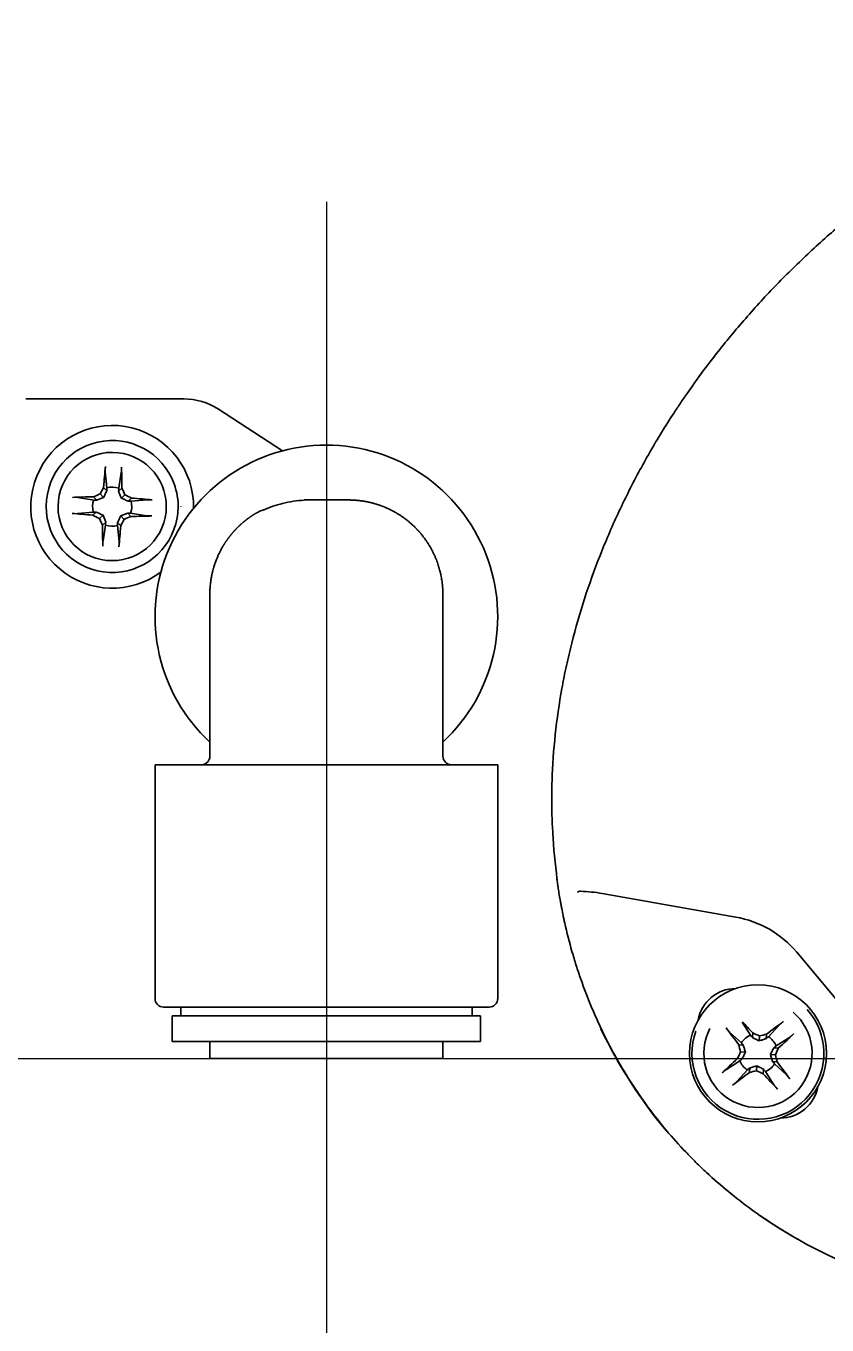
# Model space of a CAD drawing. Header units: inches. Extents: x 90 to 4162, y -443 to 3471.
# Drawn here: x 681.4 to 728.2, y 1269.1 to 1344.9 of the extents above; entities that cross this region are included whole.
import ezdxf

# ---------------------------------------------------------------- set-up
doc = ezdxf.new("R2010")
doc.units = ezdxf.units.IN
doc.layers.add('1', color=7, linetype='Continuous', true_color=0xffffff)
doc.layers.add('ORTHO$15', color=7, linetype='Continuous', true_color=0xffffff)

msp = doc.modelspace()

# ---------------------------------------------------------------- linework, layer by layer
at = {"color": 4}
for p, q in [((698.971, 1334.657), (698.971, 1234.657)), ((648.971, 1284.657), (748.971, 1284.657))]:
    msp.add_line(p, q, dxfattribs=at)
at = {"layer": '1', "color": 7, "linetype": 'Continuous', "lineweight": 35}
for p, q in [((681.44, 1323.158), (690.654, 1323.158)), ((692.668, 1322.562), (696.42, 1320.126)), ((686.156, 1317.97), (686.068, 1318.895)), ((686.135, 1318.208), (686.068, 1318.888)), ((686.856, 1317.947), (687.003, 1318.865)), ((686.895, 1318.208), (687.004, 1318.858)), ((686.154, 1317.795), (685.972, 1317.989)), ((686.847, 1317.773), (687.041, 1317.955)), ((685.393, 1317.254), (684.475, 1317.401)), ((685.567, 1317.245), (685.385, 1317.439)), ((685.97, 1317.403), (685.774, 1317.612)), ((687.006, 1317.37), (687.214, 1317.566)), ((687.397, 1317.186), (687.591, 1317.368)), ((687.572, 1317.183), (688.497, 1317.272)), ((685.37, 1316.554), (684.445, 1316.466)), ((685.545, 1316.552), (685.35, 1316.369)), ((685.936, 1316.367), (685.728, 1316.172)), ((686.972, 1316.334), (687.168, 1316.125)), ((687.375, 1316.493), (687.557, 1316.298)), ((687.549, 1316.484), (688.467, 1316.336)), ((690.471, 1316.881), (690.471, 1316.888)), ((686.095, 1315.965), (685.901, 1315.783)), ((686.086, 1315.79), (685.938, 1314.872)), ((686.786, 1315.768), (686.874, 1314.842)), ((686.788, 1315.942), (686.97, 1315.748)), ((723.727, 1286.019), (723.235, 1286.785)), ((723.191, 1285.569), (722.508, 1286.2)), ((723.837, 1285.883), (723.86, 1286.149)), ((724.224, 1285.689), (724.248, 1285.974)), ((724.638, 1285.813), (724.661, 1286.078)), ((724.77, 1285.928), (725.4, 1286.611)), ((725.22, 1285.392), (726.002, 1285.894)), ((723.306, 1285.438), (723.04, 1285.461)), ((725.084, 1285.282), (725.349, 1285.259)), ((723.1, 1284.526), (722.317, 1284.024)), ((723.235, 1284.636), (722.97, 1284.659)), ((723.43, 1285.023), (723.145, 1285.048)), ((724.89, 1284.895), (725.175, 1284.87)), ((725.014, 1284.48), (725.279, 1284.457)), ((723.55, 1283.99), (722.919, 1283.307)), ((723.681, 1284.105), (723.658, 1283.84)), ((724.096, 1284.229), (724.071, 1283.944)), ((724.483, 1284.035), (724.459, 1283.77)), ((724.592, 1283.899), (725.095, 1283.117)), ((725.129, 1284.349), (725.812, 1283.718))]:
    msp.add_line(p, q, dxfattribs=at)
for centre, radius, start, end in [((686.471, 1316.858), 4.75, 358.99938, 306.76357), ((686.471, 1316.869), 1.145, 70.35873, 105.95651), ((686.471, 1316.869), 1.145, 160.35873, 195.95651), ((686.471, 1316.869), 1.145, 340.35873, 15.95651), ((686.471, 1316.869), 1.145, 250.35873, 285.95651), ((724.16, 1284.959), 3.85, 160.25687, 41.74375), ((724.16, 1284.959), 3.16, 152.48312, 49.5175), ((724.16, 1284.959), 1.145, 112.20111, 147.79889), ((724.16, 1284.959), 1.145, 22.20111, 57.79889), ((724.16, 1284.959), 1.145, 202.20111, 237.79889), ((724.16, 1284.959), 1.145, 292.20111, 327.79889)]:
    msp.add_arc(centre, radius, start, end, dxfattribs=at)
for centre, major_axis, ratio, start_param, end_param in [((690.653, 1319.458), (1.051, 3.548), 0.999834, 5.995286, 6.571085), ((686.471, 1316.876), (-3.85, 0), 0.999848, 3.494969, 9.250956), ((686.471, 1316.876), (-3.16, 0), 0.999875, 0, 6.275129), ((686.175, 1316.883), (0.185, 3.724), 0.072244, 0.900133, 1.272854), ((686.175, 1316.926), (0.19, 3.723), 0.07137, 0.917609, 1.222967), ((686.768, 1316.864), (-0.055, -3.728), 0.072244, 1.868738, 2.24146), ((686.768, 1316.907), (-0.05, -3.728), 0.072489, 1.928249, 2.223962), ((685.925, 1317.145), (1.666, 3.292), 0.094201, 1.359315, 1.476181), ((687.033, 1317.109), (1.451, -3.392), 0.094201, 1.665412, 1.782277), ((686.471, 1316.876), (-3.85, 0), 0.999848, 3.109437, 3.494969), ((686.475, 1317.165), (3.728, -0.055), 0.072244, 1.868738, 2.24146), ((686.23, 1317.431), (3.392, 1.451), 0.094201, 1.665412, 1.782277), ((686.747, 1317.414), (3.292, -1.666), 0.094201, 1.359315, 1.476181), ((686.486, 1317.165), (3.724, -0.185), 0.072244, 0.900133, 1.272854), ((686.456, 1316.572), (-3.724, 0.185), 0.072244, 0.900133, 1.272854), ((686.195, 1316.323), (-3.292, 1.666), 0.094201, 1.359315, 1.476181), ((686.711, 1316.306), (-3.392, -1.451), 0.094201, 1.665412, 1.782277), ((686.467, 1316.572), (-3.728, 0.055), 0.072244, 1.868738, 2.24146), ((686.471, 1316.876), (-3.85, 0), 0.999848, 2.967771, 3.109437), ((685.909, 1316.628), (-1.451, 3.392), 0.094201, 1.665412, 1.782277), ((686.174, 1316.873), (0.055, 3.728), 0.072244, 1.868738, 2.24146), ((686.767, 1316.854), (-0.185, -3.724), 0.072244, 0.900133, 1.272854), ((687.017, 1316.592), (-1.666, -3.292), 0.094201, 1.359315, 1.476181), ((724.384, 1285.154), (2.446, -2.814), 0.072244, 1.868738, 2.127366), ((723.973, 1285.19), (2.897, 2.346), 0.072244, 0.900133, 1.272854), ((723.929, 1284.772), (-2.346, 2.897), 0.072244, 0.900133, 1.272854), ((724.418, 1285.513), (3.344, -1.559), 0.094201, 1.665412, 1.782277), ((724.001, 1285.55), (3.563, 0.955), 0.094201, 1.359315, 1.476181), ((724.354, 1284.735), (-2.814, -2.446), 0.072244, 1.868738, 2.24146), ((723.569, 1284.801), (-0.955, 3.563), 0.094201, 1.359315, 1.476181), ((724.714, 1284.701), (-1.559, -3.344), 0.094201, 1.665412, 1.782277), ((723.965, 1285.183), (2.814, 2.446), 0.072244, 1.868738, 2.24146), ((723.605, 1285.218), (1.559, 3.344), 0.094201, 1.665412, 1.782277), ((724.75, 1285.117), (0.955, -3.563), 0.094201, 1.359315, 1.476181), ((724.39, 1285.146), (2.346, -2.897), 0.072244, 0.900133, 1.272854), ((724.346, 1284.728), (-2.897, -2.346), 0.072244, 0.900133, 1.272854), ((724.318, 1284.368), (-3.563, -0.955), 0.094201, 1.359315, 1.476181), ((723.901, 1284.405), (-3.344, 1.559), 0.094201, 1.665412, 1.782277), ((723.936, 1284.764), (-2.446, 2.814), 0.072244, 1.868738, 2.24146)]:
    msp.add_ellipse(centre, major_axis=major_axis, ratio=ratio, start_param=start_param, end_param=end_param, dxfattribs=at)
for points, knots in [([(686.068, 1318.895), (686.067, 1318.902), (686.067, 1318.91), (686.066, 1318.925), (686.066, 1318.93), (686.066, 1318.941), (686.066, 1318.953), (686.066, 1318.966), (686.066, 1318.979), (686.066, 1318.986), (686.066, 1319.007), (686.067, 1319.021), (686.067, 1319.043), (686.068, 1319.051), (686.068, 1319.066), (686.069, 1319.081), (686.07, 1319.097), (686.071, 1319.112), (686.071, 1319.119), (686.073, 1319.141), (686.074, 1319.156), (686.076, 1319.183), (686.077, 1319.196), (686.079, 1319.208)], [0, 0, 0, 0, 0.125, 0.125, 0.1875, 0.1875, 0.25, 0.3125, 0.3125, 0.375, 0.375, 0.5, 0.5, 0.5625, 0.5625, 0.625, 0.6875, 0.6875, 0.75, 0.75, 0.875, 0.875, 1, 1, 1, 1]), ([(686.068, 1318.888), (686.068, 1318.895), (686.067, 1318.903), (686.067, 1318.917), (686.066, 1318.922), (686.066, 1318.933), (686.066, 1318.945), (686.066, 1318.957), (686.066, 1318.97), (686.066, 1318.977), (686.067, 1318.998), (686.067, 1319.012), (686.068, 1319.035), (686.068, 1319.042), (686.069, 1319.057), (686.069, 1319.073), (686.07, 1319.088), (686.071, 1319.103), (686.072, 1319.11), (686.073, 1319.133), (686.074, 1319.147), (686.077, 1319.175), (686.078, 1319.188), (686.079, 1319.2)], [0, 0, 0, 0, 0.125, 0.125, 0.1875, 0.1875, 0.25, 0.3125, 0.3125, 0.375, 0.375, 0.5, 0.5, 0.5625, 0.5625, 0.625, 0.6875, 0.6875, 0.75, 0.75, 0.875, 0.875, 1, 1, 1, 1]), ([(687.013, 1319.178), (687.013, 1319.166), (687.014, 1319.153), (687.014, 1319.126), (687.014, 1319.111), (687.014, 1319.082), (687.014, 1319.066), (687.014, 1319.043), (687.014, 1319.036), (687.013, 1319.021), (687.013, 1319.006), (687.013, 1318.991), (687.012, 1318.976), (687.012, 1318.969), (687.011, 1318.948), (687.01, 1318.935), (687.009, 1318.917), (687.008, 1318.911), (687.007, 1318.9), (687.006, 1318.89), (687.005, 1318.88), (687.004, 1318.872), (687.004, 1318.868), (687.003, 1318.865)], [0, 0, 0, 0, 0.125, 0.125, 0.25, 0.25, 0.375, 0.375, 0.4375, 0.4375, 0.5, 0.5625, 0.5625, 0.625, 0.625, 0.75, 0.75, 0.8125, 0.8125, 0.875, 0.9375, 0.9375, 1, 1, 1, 1]), ([(687.013, 1319.17), (687.013, 1319.158), (687.014, 1319.145), (687.014, 1319.117), (687.015, 1319.102), (687.015, 1319.073), (687.015, 1319.058), (687.014, 1319.035), (687.014, 1319.027), (687.014, 1319.012), (687.013, 1318.997), (687.013, 1318.982), (687.012, 1318.968), (687.012, 1318.96), (687.011, 1318.94), (687.01, 1318.927), (687.009, 1318.909), (687.009, 1318.903), (687.008, 1318.892), (687.007, 1318.882), (687.006, 1318.873), (687.005, 1318.865), (687.004, 1318.861), (687.004, 1318.858)], [0, 0, 0, 0, 0.125, 0.125, 0.25, 0.25, 0.375, 0.375, 0.4375, 0.4375, 0.5, 0.5625, 0.5625, 0.625, 0.625, 0.75, 0.75, 0.8125, 0.8125, 0.875, 0.9375, 0.9375, 1, 1, 1, 1]), ([(686.154, 1317.795), (686.124, 1317.731), (686.094, 1317.666), (686.033, 1317.536), (686.002, 1317.47), (685.97, 1317.403)], [0, 0, 0, 0, 0.5, 0.5, 1, 1, 1, 1]), ([(687.006, 1317.37), (686.978, 1317.439), (686.951, 1317.507), (686.898, 1317.641), (686.872, 1317.707), (686.847, 1317.773)], [0, 0, 0, 0, 0.5, 0.5, 1, 1, 1, 1]), ([(685.97, 1317.403), (685.901, 1317.375), (685.833, 1317.348), (685.699, 1317.296), (685.633, 1317.27), (685.567, 1317.245)], [0, 0, 0, 0, 0.5, 0.5, 1, 1, 1, 1]), ([(687.397, 1317.186), (687.333, 1317.215), (687.269, 1317.245), (687.138, 1317.306), (687.073, 1317.338), (687.006, 1317.37)], [0, 0, 0, 0, 0.5, 0.5, 1, 1, 1, 1]), ([(688.497, 1317.272), (688.504, 1317.272), (688.512, 1317.273), (688.527, 1317.273), (688.532, 1317.274), (688.543, 1317.274), (688.555, 1317.274), (688.568, 1317.274), (688.581, 1317.274), (688.588, 1317.274), (688.609, 1317.273), (688.623, 1317.273), (688.646, 1317.272), (688.653, 1317.272), (688.668, 1317.271), (688.684, 1317.27), (688.699, 1317.27), (688.714, 1317.269), (688.721, 1317.268), (688.744, 1317.267), (688.758, 1317.266), (688.785, 1317.263), (688.798, 1317.262), (688.81, 1317.261)], [0, 0, 0, 0, 0.125, 0.125, 0.1875, 0.1875, 0.25, 0.3125, 0.3125, 0.375, 0.375, 0.5, 0.5, 0.5625, 0.5625, 0.625, 0.6875, 0.6875, 0.75, 0.75, 0.875, 0.875, 1, 1, 1, 1]), ([(685.545, 1316.552), (685.609, 1316.522), (685.673, 1316.492), (685.803, 1316.431), (685.869, 1316.4), (685.936, 1316.367)], [0, 0, 0, 0, 0.5, 0.5, 1, 1, 1, 1]), ([(685.936, 1316.367), (685.964, 1316.298), (685.991, 1316.231), (686.044, 1316.097), (686.07, 1316.031), (686.095, 1315.965)], [0, 0, 0, 0, 0.5, 0.5, 1, 1, 1, 1]), ([(686.788, 1315.942), (686.817, 1316.006), (686.847, 1316.071), (686.909, 1316.201), (686.94, 1316.267), (686.972, 1316.334)], [0, 0, 0, 0, 0.5, 0.5, 1, 1, 1, 1]), ([(686.972, 1316.334), (687.041, 1316.362), (687.109, 1316.389), (687.243, 1316.442), (687.309, 1316.467), (687.375, 1316.493)], [0, 0, 0, 0, 0.5, 0.5, 1, 1, 1, 1]), ([(688.78, 1316.327), (688.768, 1316.326), (688.755, 1316.326), (688.728, 1316.325), (688.713, 1316.325), (688.684, 1316.325), (688.669, 1316.325), (688.646, 1316.326), (688.638, 1316.326), (688.623, 1316.326), (688.608, 1316.326), (688.593, 1316.327), (688.579, 1316.327), (688.571, 1316.328), (688.55, 1316.329), (688.537, 1316.33), (688.519, 1316.331), (688.513, 1316.331), (688.502, 1316.332), (688.492, 1316.333), (688.483, 1316.334), (688.474, 1316.335), (688.471, 1316.336), (688.467, 1316.336)], [0, 0, 0, 0, 0.125, 0.125, 0.25, 0.25, 0.375, 0.375, 0.4375, 0.4375, 0.5, 0.5625, 0.5625, 0.625, 0.625, 0.75, 0.75, 0.8125, 0.8125, 0.875, 0.9375, 0.9375, 1, 1, 1, 1]), ([(685.929, 1314.559), (685.929, 1314.571), (685.928, 1314.584), (685.928, 1314.612), (685.928, 1314.626), (685.927, 1314.656), (685.928, 1314.671), (685.928, 1314.694), (685.928, 1314.702), (685.928, 1314.717), (685.929, 1314.732), (685.929, 1314.746), (685.93, 1314.761), (685.93, 1314.768), (685.931, 1314.789), (685.932, 1314.802), (685.933, 1314.82), (685.933, 1314.826), (685.934, 1314.837), (685.935, 1314.848), (685.936, 1314.857), (685.937, 1314.865), (685.938, 1314.869), (685.938, 1314.872)], [0, 0, 0, 0, 0.125, 0.125, 0.25, 0.25, 0.375, 0.375, 0.4375, 0.4375, 0.5, 0.5625, 0.5625, 0.625, 0.625, 0.75, 0.75, 0.8125, 0.8125, 0.875, 0.9375, 0.9375, 1, 1, 1, 1]), ([(686.874, 1314.842), (686.875, 1314.835), (686.875, 1314.827), (686.876, 1314.812), (686.876, 1314.807), (686.876, 1314.796), (686.876, 1314.784), (686.876, 1314.772), (686.876, 1314.759), (686.876, 1314.752), (686.876, 1314.731), (686.875, 1314.716), (686.874, 1314.694), (686.874, 1314.686), (686.873, 1314.671), (686.873, 1314.656), (686.872, 1314.641), (686.871, 1314.626), (686.87, 1314.618), (686.869, 1314.596), (686.868, 1314.582), (686.866, 1314.554), (686.864, 1314.541), (686.863, 1314.529)], [0, 0, 0, 0, 0.125, 0.125, 0.1875, 0.1875, 0.25, 0.3125, 0.3125, 0.375, 0.375, 0.5, 0.5, 0.5625, 0.5625, 0.625, 0.6875, 0.6875, 0.75, 0.75, 0.875, 0.875, 1, 1, 1, 1]), ([(725.4, 1286.611), (725.405, 1286.616), (725.411, 1286.622), (725.422, 1286.632), (725.425, 1286.636), (725.434, 1286.643), (725.442, 1286.651), (725.452, 1286.66), (725.461, 1286.668), (725.467, 1286.673), (725.482, 1286.687), (725.493, 1286.696), (725.511, 1286.71), (725.517, 1286.715), (725.528, 1286.725), (725.54, 1286.734), (725.552, 1286.744), (725.564, 1286.753), (725.57, 1286.758), (725.587, 1286.772), (725.599, 1286.78), (725.621, 1286.797), (725.631, 1286.805), (725.641, 1286.812)], [0, 0, 0, 0, 0.125, 0.125, 0.1875, 0.1875, 0.25, 0.3125, 0.3125, 0.375, 0.375, 0.5, 0.5, 0.5625, 0.5625, 0.625, 0.6875, 0.6875, 0.75, 0.75, 0.875, 0.875, 1, 1, 1, 1]), ([(722.508, 1286.2), (722.503, 1286.204), (722.497, 1286.21), (722.487, 1286.221), (722.483, 1286.225), (722.475, 1286.233), (722.467, 1286.241), (722.459, 1286.251), (722.45, 1286.261), (722.446, 1286.266), (722.432, 1286.282), (722.423, 1286.293), (722.408, 1286.31), (722.404, 1286.316), (722.394, 1286.328), (722.384, 1286.34), (722.375, 1286.351), (722.365, 1286.363), (722.361, 1286.369), (722.347, 1286.387), (722.338, 1286.398), (722.322, 1286.42), (722.314, 1286.43), (722.307, 1286.44)], [0, 0, 0, 0, 0.125, 0.125, 0.1875, 0.1875, 0.25, 0.3125, 0.3125, 0.375, 0.375, 0.5, 0.5, 0.5625, 0.5625, 0.625, 0.6875, 0.6875, 0.75, 0.75, 0.875, 0.875, 1, 1, 1, 1]), ([(724.224, 1285.689), (724.157, 1285.722), (724.091, 1285.754), (723.963, 1285.819), (723.899, 1285.851), (723.837, 1285.883)], [0, 0, 0, 0, 0.5, 0.5, 1, 1, 1, 1]), ([(726.241, 1286.096), (726.233, 1286.088), (726.223, 1286.079), (726.204, 1286.06), (726.193, 1286.05), (726.171, 1286.03), (726.159, 1286.02), (726.142, 1286.005), (726.136, 1286), (726.125, 1285.99), (726.113, 1285.981), (726.102, 1285.971), (726.091, 1285.962), (726.085, 1285.957), (726.069, 1285.944), (726.059, 1285.936), (726.044, 1285.925), (726.04, 1285.921), (726.031, 1285.914), (726.022, 1285.908), (726.015, 1285.903), (726.008, 1285.898), (726.005, 1285.896), (726.002, 1285.894)], [0, 0, 0, 0, 0.125, 0.125, 0.25, 0.25, 0.375, 0.375, 0.4375, 0.4375, 0.5, 0.5625, 0.5625, 0.625, 0.625, 0.75, 0.75, 0.8125, 0.8125, 0.875, 0.9375, 0.9375, 1, 1, 1, 1]), ([(723.306, 1285.438), (723.326, 1285.37), (723.347, 1285.302), (723.388, 1285.164), (723.409, 1285.094), (723.43, 1285.023)], [0, 0, 0, 0, 0.5, 0.5, 1, 1, 1, 1]), ([(724.638, 1285.813), (724.571, 1285.792), (724.503, 1285.772), (724.365, 1285.73), (724.295, 1285.71), (724.224, 1285.689)], [0, 0, 0, 0, 0.5, 0.5, 1, 1, 1, 1]), ([(724.89, 1284.895), (724.922, 1284.962), (724.955, 1285.027), (725.02, 1285.156), (725.052, 1285.219), (725.084, 1285.282)], [0, 0, 0, 0, 0.5, 0.5, 1, 1, 1, 1]), ([(723.43, 1285.023), (723.397, 1284.956), (723.364, 1284.891), (723.3, 1284.762), (723.268, 1284.699), (723.235, 1284.636)], [0, 0, 0, 0, 0.5, 0.5, 1, 1, 1, 1]), ([(725.014, 1284.48), (724.993, 1284.548), (724.972, 1284.616), (724.931, 1284.754), (724.91, 1284.824), (724.89, 1284.895)], [0, 0, 0, 0, 0.5, 0.5, 1, 1, 1, 1]), ([(722.078, 1283.822), (722.087, 1283.831), (722.096, 1283.839), (722.116, 1283.858), (722.127, 1283.868), (722.149, 1283.888), (722.16, 1283.898), (722.177, 1283.913), (722.183, 1283.918), (722.195, 1283.928), (722.206, 1283.937), (722.217, 1283.947), (722.229, 1283.956), (722.234, 1283.961), (722.25, 1283.974), (722.261, 1283.982), (722.275, 1283.993), (722.28, 1283.997), (722.289, 1284.004), (722.297, 1284.01), (722.304, 1284.015), (722.311, 1284.02), (722.314, 1284.022), (722.317, 1284.024)], [0, 0, 0, 0, 0.125, 0.125, 0.25, 0.25, 0.375, 0.375, 0.4375, 0.4375, 0.5, 0.5625, 0.5625, 0.625, 0.625, 0.75, 0.75, 0.8125, 0.8125, 0.875, 0.9375, 0.9375, 1, 1, 1, 1]), ([(723.681, 1284.105), (723.749, 1284.126), (723.817, 1284.146), (723.954, 1284.188), (724.024, 1284.208), (724.096, 1284.229)], [0, 0, 0, 0, 0.5, 0.5, 1, 1, 1, 1]), ([(724.096, 1284.229), (724.163, 1284.196), (724.228, 1284.164), (724.357, 1284.099), (724.42, 1284.067), (724.483, 1284.035)], [0, 0, 0, 0, 0.5, 0.5, 1, 1, 1, 1]), ([(725.812, 1283.718), (725.817, 1283.714), (725.823, 1283.708), (725.833, 1283.697), (725.836, 1283.693), (725.844, 1283.685), (725.852, 1283.677), (725.86, 1283.667), (725.869, 1283.657), (725.874, 1283.652), (725.887, 1283.636), (725.897, 1283.625), (725.911, 1283.608), (725.916, 1283.602), (725.926, 1283.59), (725.935, 1283.579), (725.945, 1283.567), (725.954, 1283.555), (725.959, 1283.549), (725.972, 1283.531), (725.981, 1283.52), (725.998, 1283.498), (726.005, 1283.488), (726.012, 1283.478)], [0, 0, 0, 0, 0.125, 0.125, 0.1875, 0.1875, 0.25, 0.3125, 0.3125, 0.375, 0.375, 0.5, 0.5, 0.5625, 0.5625, 0.625, 0.6875, 0.6875, 0.75, 0.75, 0.875, 0.875, 1, 1, 1, 1]), ([(722.919, 1283.307), (722.914, 1283.302), (722.908, 1283.296), (722.898, 1283.286), (722.894, 1283.282), (722.886, 1283.275), (722.877, 1283.267), (722.868, 1283.258), (722.858, 1283.25), (722.853, 1283.245), (722.837, 1283.231), (722.826, 1283.222), (722.809, 1283.208), (722.803, 1283.203), (722.791, 1283.193), (722.779, 1283.184), (722.767, 1283.174), (722.756, 1283.165), (722.75, 1283.16), (722.732, 1283.146), (722.721, 1283.138), (722.699, 1283.121), (722.688, 1283.113), (722.678, 1283.106)], [0, 0, 0, 0, 0.125, 0.125, 0.1875, 0.1875, 0.25, 0.3125, 0.3125, 0.375, 0.375, 0.5, 0.5, 0.5625, 0.5625, 0.625, 0.6875, 0.6875, 0.75, 0.75, 0.875, 0.875, 1, 1, 1, 1]), ([(725.297, 1282.877), (725.288, 1282.886), (725.279, 1282.895), (725.261, 1282.915), (725.251, 1282.926), (725.231, 1282.948), (725.221, 1282.959), (725.206, 1282.977), (725.201, 1282.982), (725.191, 1282.994), (725.181, 1283.005), (725.172, 1283.017), (725.163, 1283.028), (725.158, 1283.033), (725.145, 1283.05), (725.137, 1283.06), (725.125, 1283.074), (725.122, 1283.079), (725.115, 1283.088), (725.109, 1283.096), (725.104, 1283.104), (725.099, 1283.111), (725.097, 1283.114), (725.095, 1283.117)], [0, 0, 0, 0, 0.125, 0.125, 0.25, 0.25, 0.375, 0.375, 0.4375, 0.4375, 0.5, 0.5625, 0.5625, 0.625, 0.625, 0.75, 0.75, 0.8125, 0.8125, 0.875, 0.9375, 0.9375, 1, 1, 1, 1])]:
    msp.add_open_spline(points, degree=3, knots=knots, dxfattribs=at)
for points in [[(686.156, 1317.97), (686.155, 1317.911), (686.155, 1317.853), (686.154, 1317.795)], [(686.847, 1317.773), (686.85, 1317.831), (686.853, 1317.889), (686.856, 1317.947)], [(685.567, 1317.245), (685.509, 1317.248), (685.451, 1317.251), (685.393, 1317.254)], [(687.572, 1317.183), (687.514, 1317.184), (687.455, 1317.185), (687.397, 1317.186)], [(685.37, 1316.554), (685.428, 1316.553), (685.486, 1316.552), (685.545, 1316.552)], [(687.375, 1316.493), (687.433, 1316.49), (687.491, 1316.487), (687.549, 1316.484)], [(686.095, 1315.965), (686.092, 1315.906), (686.089, 1315.848), (686.086, 1315.79)], [(686.786, 1315.768), (686.786, 1315.826), (686.787, 1315.884), (686.788, 1315.942)], [(723.837, 1285.883), (723.8, 1285.929), (723.764, 1285.974), (723.727, 1286.019)], [(724.77, 1285.928), (724.726, 1285.89), (724.682, 1285.851), (724.638, 1285.813)], [(723.191, 1285.569), (723.229, 1285.525), (723.267, 1285.482), (723.306, 1285.438)], [(725.084, 1285.282), (725.129, 1285.319), (725.175, 1285.355), (725.22, 1285.392)], [(723.235, 1284.636), (723.19, 1284.599), (723.145, 1284.563), (723.1, 1284.526)], [(725.129, 1284.349), (725.09, 1284.393), (725.052, 1284.437), (725.014, 1284.48)], [(723.55, 1283.99), (723.593, 1284.028), (723.637, 1284.067), (723.681, 1284.105)], [(724.483, 1284.035), (724.519, 1283.989), (724.556, 1283.944), (724.592, 1283.899)]]:
    msp.add_open_spline(points, degree=3, dxfattribs=at)
at = {"layer": 'ORTHO$15', "color": 7, "linetype": 'Continuous', "lineweight": 35, "extrusion": (0, 1, 0)}
for p, q in [((697.671, 1317.257), (700.271, 1317.257)), ((692.171, 1302.307), (692.171, 1311.757)), ((705.771, 1311.757), (705.771, 1302.307)), ((708.971, 1301.807), (688.971, 1301.807)), ((688.971, 1301.807), (688.971, 1288.157)), ((708.971, 1288.157), (708.971, 1301.807)), ((715.061, 1294.29), (722.866, 1292.914)), ((726.42, 1290.862), (729.888, 1286.729)), ((708.471, 1287.657), (689.471, 1287.657)), ((690.471, 1287.657), (690.471, 1287.157)), ((707.471, 1287.157), (707.471, 1287.657)), ((689.971, 1287.157), (707.971, 1287.157)), ((689.971, 1287.157), (689.971, 1285.657)), ((707.971, 1285.657), (707.971, 1287.157)), ((707.971, 1285.657), (689.971, 1285.657)), ((692.171, 1285.657), (692.171, 1284.657)), ((705.771, 1284.657), (705.771, 1285.657)), ((705.771, 1284.657), (692.171, 1284.657)), ((718.797, 1280.46), (718.811, 1280.471))]:
    msp.add_line(p, q, dxfattribs=at)
at = {"layer": 'ORTHO$15', "color": 7, "linetype": 'Continuous', "lineweight": 35}
msp.add_circle((724.16, 1284.959), 4, dxfattribs=at)
for centre, radius, start, end in [((698.971, 1310.457), 10, 312.84794, 227.15202), ((691.671, 1302.307), 0.5, 270, 0), ((706.271, 1302.307), 0.5, 180, 270), ((689.471, 1288.157), 0.5, 179.99998, 269.99998), ((708.471, 1288.157), 0.5, 269.99998, 359.99998), ((722.874, 1286.491), 2.25, 90.43094, 169.56906), ((725.445, 1283.427), 2.25, 270.43094, 349.56906)]:
    msp.add_arc(centre, radius, start, end, dxfattribs=at)
at = {"layer": 'ORTHO$15', "color": 7, "linetype": 'Continuous', "lineweight": 35, "extrusion": (0, 0, -1)}
msp.add_ellipse((721.824, 1287.005), major_axis=(3, 5.197), ratio=0.999914, start_param=5.934175, end_param=6.632196, dxfattribs=at)
at = {"layer": 'ORTHO$15', "color": 7, "linetype": 'Continuous', "lineweight": 35}
for points, knots in [([(769.477, 1343.363), (768.608, 1343.634), (767.734, 1343.867), (766.414, 1344.163), (765.972, 1344.253), (765.086, 1344.415), (764.642, 1344.487), (763.304, 1344.679), (762.408, 1344.774), (761.054, 1344.866), (760.602, 1344.888), (760.035, 1344.906), (759.921, 1344.909), (759.694, 1344.914), (759.354, 1344.92), (759.014, 1344.922), (757.882, 1344.917), (756.981, 1344.88), (755.185, 1344.748), (754.29, 1344.652), (752.508, 1344.403), (751.62, 1344.25), (750.294, 1343.979), (749.852, 1343.882), (749.192, 1343.726), (748.971, 1343.672), (748.642, 1343.589), (748.532, 1343.561), (748.312, 1343.504), (747.326, 1343.243), (746.353, 1342.951), (744.643, 1342.383), (743.799, 1342.075), (742.129, 1341.411), (741.304, 1341.056), (739.673, 1340.3), (738.867, 1339.899), (737.672, 1339.264), (737.276, 1339.047), (736.685, 1338.713), (736.489, 1338.6), (736.098, 1338.372), (735.903, 1338.256), (734.932, 1337.672), (734.169, 1337.185), (732.67, 1336.172), (731.934, 1335.646), (730.851, 1334.827), (730.493, 1334.55), (730.05, 1334.196), (729.962, 1334.125), (729.786, 1333.983), (729.698, 1333.911), (729.435, 1333.696), (729.261, 1333.551), (728.395, 1332.823), (727.721, 1332.224), (726.408, 1330.994), (725.129, 1329.733), (723.92, 1328.409), (722.745, 1327.054), (722.175, 1326.361), (721.072, 1324.942), (720.538, 1324.216), (719.893, 1323.287), (719.702, 1323.007), (719.513, 1322.725), (719.388, 1322.536), (719.325, 1322.441), (719.015, 1321.967), (718.773, 1321.585), (718.065, 1320.431), (717.618, 1319.652), (716.77, 1318.074), (716.37, 1317.275), (715.619, 1315.658), (715.268, 1314.839), (714.615, 1313.181), (714.313, 1312.342), (713.763, 1310.642), (713.514, 1309.781), (713.183, 1308.472), (713.079, 1308.033), (712.935, 1307.37), (712.889, 1307.148), (712.823, 1306.814), (712.801, 1306.703), (712.758, 1306.479), (712.738, 1306.368), (712.556, 1305.361), (712.427, 1304.466), (712.235, 1302.672), (712.172, 1301.774), (712.129, 1300.426), (712.123, 1299.976), (712.129, 1299.076), (712.141, 1298.626), (712.203, 1297.274), (712.281, 1296.371), (712.397, 1295.467)], [0, 0, 0, 0, 0.03125, 0.03125, 0.046875, 0.046875, 0.0625, 0.0625, 0.09375, 0.09375, 0.109375, 0.109375, 0.113281, 0.113281, 0.117188, 0.125, 0.125, 0.15625, 0.15625, 0.1875, 0.1875, 0.21875, 0.21875, 0.234375, 0.234375, 0.242188, 0.242188, 0.246094, 0.246094, 0.25, 0.28125, 0.28125, 0.3125, 0.3125, 0.34375, 0.34375, 0.375, 0.375, 0.390625, 0.390625, 0.398438, 0.398438, 0.40625, 0.40625, 0.4375, 0.4375, 0.46875, 0.46875, 0.484375, 0.484375, 0.488281, 0.488281, 0.492188, 0.492188, 0.5, 0.5, 0.53125, 0.53125, 0.5625, 0.59375, 0.59375, 0.625, 0.625, 0.65625, 0.65625, 0.664063, 0.667969, 0.667969, 0.671875, 0.671875, 0.6875, 0.6875, 0.71875, 0.71875, 0.75, 0.75, 0.78125, 0.78125, 0.8125, 0.8125, 0.84375, 0.84375, 0.859375, 0.859375, 0.867188, 0.867188, 0.871094, 0.871094, 0.875, 0.875, 0.90625, 0.90625, 0.9375, 0.9375, 0.953125, 0.953125, 0.96875, 0.96875, 1, 1, 1, 1]), ([(697.671, 1317.241), (697.47, 1317.234), (697.064, 1317.195), (696.24, 1317.035), (695.656, 1316.834), (695.279, 1316.67)], [0, 0, 0, 0, 0.271967, 0.533633, 1, 1, 1, 1]), ([(700.271, 1317.257), (700.282, 1317.257), (700.304, 1317.257), (700.337, 1317.256), (700.371, 1317.256), (700.404, 1317.255), (700.437, 1317.254), (700.47, 1317.253), (700.503, 1317.252), (700.536, 1317.25), (700.569, 1317.249), (700.602, 1317.247), (700.636, 1317.245), (700.669, 1317.242), (700.702, 1317.24), (700.735, 1317.237), (700.768, 1317.234), (700.801, 1317.231), (700.834, 1317.228), (700.867, 1317.224), (700.9, 1317.221), (700.933, 1317.217), (700.966, 1317.213), (700.999, 1317.208), (701.032, 1317.204), (701.065, 1317.199), (701.098, 1317.194), (701.13, 1317.189), (701.163, 1317.184), (701.196, 1317.178), (701.229, 1317.173), (701.262, 1317.167), (701.294, 1317.161), (701.327, 1317.154), (701.36, 1317.148), (701.392, 1317.141), (701.425, 1317.134), (701.457, 1317.127), (701.49, 1317.12), (701.522, 1317.112), (701.555, 1317.105), (701.587, 1317.097), (701.619, 1317.089), (701.652, 1317.081), (701.684, 1317.072), (701.716, 1317.064), (701.748, 1317.055), (701.78, 1317.046), (701.812, 1317.036), (701.844, 1317.027), (701.876, 1317.017), (701.908, 1317.007), (701.94, 1316.997), (701.972, 1316.987), (702.003, 1316.977), (702.035, 1316.966), (702.067, 1316.955), (702.098, 1316.944), (702.13, 1316.933), (702.161, 1316.922), (702.192, 1316.91), (702.224, 1316.898), (702.255, 1316.887), (702.286, 1316.874), (702.317, 1316.862), (702.348, 1316.85), (702.379, 1316.837), (702.418, 1316.82), (702.467, 1316.8), (702.523, 1316.774), (702.58, 1316.749), (702.637, 1316.722), (702.693, 1316.695), (702.749, 1316.667), (702.806, 1316.638), (702.862, 1316.609), (702.917, 1316.578), (702.973, 1316.547), (703.028, 1316.516), (703.084, 1316.483), (703.139, 1316.45), (703.194, 1316.416), (703.248, 1316.381), (703.303, 1316.346), (703.357, 1316.31), (703.411, 1316.273), (703.464, 1316.235), (703.518, 1316.197), (703.571, 1316.157), (703.623, 1316.117), (703.676, 1316.077), (703.728, 1316.035), (703.779, 1315.993), (703.83, 1315.95), (703.881, 1315.906), (703.932, 1315.862), (703.982, 1315.816), (704.032, 1315.77), (704.081, 1315.723), (704.13, 1315.676), (704.178, 1315.628), (704.226, 1315.579), (704.258, 1315.546), (704.274, 1315.529)], [0, 0, 0, 0, 0.007246, 0.014493, 0.021741, 0.028991, 0.036242, 0.043494, 0.050748, 0.058003, 0.065259, 0.072517, 0.079777, 0.087038, 0.094301, 0.101566, 0.108833, 0.116101, 0.123372, 0.130644, 0.137918, 0.145195, 0.152473, 0.159754, 0.167037, 0.174322, 0.18161, 0.1889, 0.196192, 0.203487, 0.210784, 0.218084, 0.225386, 0.232692, 0.24, 0.24731, 0.254624, 0.26194, 0.26926, 0.276582, 0.283908, 0.291236, 0.298568, 0.305903, 0.313241, 0.320582, 0.327927, 0.335275, 0.342627, 0.349982, 0.35734, 0.364702, 0.372068, 0.379438, 0.386811, 0.394188, 0.401569, 0.408954, 0.416342, 0.423735, 0.431132, 0.438533, 0.445937, 0.453347, 0.46076, 0.468178, 0.4756, 0.483026, 0.496775, 0.510581, 0.524444, 0.538365, 0.552343, 0.566381, 0.580476, 0.59463, 0.608844, 0.623117, 0.637449, 0.651842, 0.666295, 0.680808, 0.695382, 0.710017, 0.724713, 0.739471, 0.754291, 0.769172, 0.784116, 0.799122, 0.814192, 0.829324, 0.844519, 0.859778, 0.8751, 0.890487, 0.905937, 0.921452, 0.937032, 0.952676, 0.968386, 0.98416, 1, 1, 1, 1]), ([(693.586, 1315.439), (693.593, 1315.447), (693.608, 1315.464), (693.631, 1315.489), (693.654, 1315.513), (693.677, 1315.538), (693.7, 1315.562), (693.723, 1315.586), (693.746, 1315.61), (693.77, 1315.633), (693.793, 1315.657), (693.817, 1315.68), (693.84, 1315.703), (693.864, 1315.726), (693.888, 1315.749), (693.912, 1315.771), (693.936, 1315.794), (693.96, 1315.816), (693.984, 1315.838), (694.009, 1315.86), (694.033, 1315.882), (694.058, 1315.903), (694.082, 1315.924), (694.107, 1315.946), (694.132, 1315.966), (694.157, 1315.987), (694.182, 1316.008), (694.207, 1316.028), (694.232, 1316.049), (694.257, 1316.069), (694.282, 1316.088), (694.308, 1316.108), (694.333, 1316.128), (694.358, 1316.147), (694.384, 1316.166), (694.41, 1316.185), (694.435, 1316.204), (694.461, 1316.223), (694.487, 1316.241), (694.513, 1316.259), (694.539, 1316.277), (694.565, 1316.295), (694.591, 1316.313), (694.617, 1316.33), (694.643, 1316.348), (694.669, 1316.365), (694.695, 1316.382), (694.722, 1316.399), (694.748, 1316.416), (694.774, 1316.432), (694.801, 1316.448), (694.827, 1316.464), (694.854, 1316.48), (694.881, 1316.496), (694.898, 1316.507), (694.907, 1316.512)], [0, 0, 0, 0, 0.019944, 0.039845, 0.059704, 0.079521, 0.099296, 0.119028, 0.138718, 0.158366, 0.177972, 0.197536, 0.217058, 0.236539, 0.255977, 0.275374, 0.294729, 0.314042, 0.333314, 0.352545, 0.371734, 0.390881, 0.409988, 0.429053, 0.448077, 0.46706, 0.486002, 0.504902, 0.523762, 0.542582, 0.56136, 0.580098, 0.598795, 0.617452, 0.636068, 0.654643, 0.673179, 0.691674, 0.710129, 0.728543, 0.746918, 0.765253, 0.783548, 0.801803, 0.820018, 0.838193, 0.856329, 0.874426, 0.892483, 0.9105, 0.928478, 0.946417, 0.964317, 0.982178, 1, 1, 1, 1]), ([(695.299, 1316.676), (695.173, 1316.635), (695.03, 1316.578), (694.931, 1316.526), (694.907, 1316.512)], [0, 0, 0, 0, 0.723431, 1, 1, 1, 1]), ([(704.274, 1315.529), (704.274, 1315.529), (704.274, 1315.529), (704.274, 1315.528), (704.274, 1315.528), (704.275, 1315.528), (704.276, 1315.527), (704.276, 1315.526), (704.277, 1315.525), (704.278, 1315.524), (704.279, 1315.523), (704.28, 1315.522), (704.282, 1315.52), (704.283, 1315.519), (704.285, 1315.517), (704.286, 1315.515), (704.288, 1315.513), (704.29, 1315.511), (704.292, 1315.509), (704.294, 1315.507), (704.297, 1315.504), (704.299, 1315.502), (704.302, 1315.499), (704.304, 1315.496), (704.307, 1315.493), (704.31, 1315.49), (704.313, 1315.487), (704.316, 1315.483), (704.32, 1315.48), (704.323, 1315.476), (704.326, 1315.472), (704.33, 1315.468), (704.334, 1315.464), (704.338, 1315.46), (704.342, 1315.455), (704.346, 1315.451), (704.35, 1315.446), (704.354, 1315.441), (704.359, 1315.437), (704.363, 1315.431), (704.368, 1315.426), (704.373, 1315.421), (704.378, 1315.415), (704.383, 1315.41), (704.388, 1315.404), (704.393, 1315.398), (704.399, 1315.392), (704.404, 1315.386), (704.41, 1315.379), (704.415, 1315.373), (704.421, 1315.366), (704.427, 1315.359), (704.446, 1315.337), (704.478, 1315.299), (704.521, 1315.248), (704.595, 1315.157), (704.696, 1315.026), (704.792, 1314.891), (704.855, 1314.796), (704.891, 1314.742), (704.926, 1314.687), (704.961, 1314.63), (704.996, 1314.573), (705.03, 1314.514), (705.065, 1314.454), (705.098, 1314.393), (705.132, 1314.331), (705.165, 1314.267), (705.198, 1314.202), (705.23, 1314.136), (705.251, 1314.092), (705.261, 1314.069)], [0, 0, 0, 0, 0.000072, 0.00024, 0.000507, 0.000875, 0.001344, 0.001915, 0.002586, 0.003359, 0.004234, 0.00521, 0.006287, 0.007466, 0.008746, 0.010127, 0.01161, 0.013195, 0.014881, 0.016668, 0.018557, 0.020547, 0.022639, 0.024832, 0.027126, 0.029523, 0.03202, 0.034619, 0.03732, 0.040122, 0.043025, 0.04603, 0.049136, 0.052344, 0.055653, 0.059064, 0.062576, 0.06619, 0.069905, 0.073722, 0.07764, 0.08166, 0.085781, 0.090003, 0.094327, 0.098753, 0.10328, 0.107908, 0.112638, 0.11747, 0.122403, 0.127437, 0.132573, 0.172413, 0.210134, 0.245735, 0.368661, 0.489602, 0.52566, 0.562252, 0.599377, 0.637035, 0.675227, 0.713952, 0.753212, 0.793006, 0.833335, 0.874199, 0.915597, 0.957531, 1, 1, 1, 1]), ([(692.93, 1314.545), (692.936, 1314.555), (692.948, 1314.575), (692.967, 1314.606), (692.986, 1314.637), (693.004, 1314.667), (693.024, 1314.698), (693.043, 1314.728), (693.062, 1314.758), (693.082, 1314.788), (693.102, 1314.818), (693.122, 1314.847), (693.142, 1314.877), (693.162, 1314.906), (693.183, 1314.936), (693.204, 1314.965), (693.225, 1314.994), (693.246, 1315.023), (693.267, 1315.052), (693.289, 1315.08), (693.311, 1315.109), (693.333, 1315.137), (693.355, 1315.165), (693.377, 1315.193), (693.399, 1315.221), (693.422, 1315.249), (693.445, 1315.276), (693.468, 1315.304), (693.491, 1315.331), (693.515, 1315.358), (693.538, 1315.385), (693.562, 1315.412), (693.578, 1315.43), (693.586, 1315.439)], [0, 0, 0, 0, 0.032544, 0.065067, 0.097571, 0.130056, 0.162521, 0.194966, 0.227392, 0.259799, 0.292186, 0.324554, 0.356903, 0.389233, 0.421545, 0.453837, 0.486111, 0.518365, 0.550602, 0.582819, 0.615019, 0.6472, 0.679362, 0.711507, 0.743633, 0.775741, 0.807831, 0.839904, 0.871958, 0.903995, 0.936014, 0.968016, 1, 1, 1, 1]), ([(692.313, 1312.998), (692.313, 1312.998), (692.314, 1313), (692.314, 1313.003), (692.315, 1313.006), (692.316, 1313.011), (692.318, 1313.017), (692.319, 1313.024), (692.321, 1313.033), (692.324, 1313.042), (692.326, 1313.052), (692.329, 1313.064), (692.332, 1313.076), (692.335, 1313.09), (692.339, 1313.105), (692.343, 1313.12), (692.347, 1313.137), (692.352, 1313.155), (692.357, 1313.174), (692.362, 1313.194), (692.368, 1313.215), (692.374, 1313.237), (692.381, 1313.261), (692.388, 1313.285), (692.403, 1313.336), (692.427, 1313.416), (692.462, 1313.523), (692.501, 1313.634), (692.54, 1313.736), (692.576, 1313.829), (692.61, 1313.91), (692.645, 1313.989), (692.679, 1314.066), (692.715, 1314.141), (692.75, 1314.213), (692.786, 1314.284), (692.822, 1314.352), (692.858, 1314.418), (692.894, 1314.482), (692.918, 1314.524), (692.93, 1314.545)], [0, 0, 0, 0, 0.001084, 0.002835, 0.005255, 0.008345, 0.012105, 0.016535, 0.021635, 0.027404, 0.033844, 0.040955, 0.048735, 0.057185, 0.066306, 0.076097, 0.086558, 0.09769, 0.109492, 0.121964, 0.135106, 0.148918, 0.163401, 0.178554, 0.194377, 0.260115, 0.3281, 0.398332, 0.47081, 0.524543, 0.577151, 0.628633, 0.67899, 0.728222, 0.776329, 0.823312, 0.86917, 0.913904, 0.957514, 1, 1, 1, 1]), ([(705.262, 1314.069), (705.263, 1314.065), (705.269, 1314.053), (705.281, 1314.027), (705.302, 1313.979), (705.342, 1313.888), (705.395, 1313.759), (705.452, 1313.606), (705.516, 1313.417), (705.583, 1313.192), (705.637, 1312.969), (705.675, 1312.787), (705.7, 1312.643), (705.722, 1312.499), (705.736, 1312.381), (705.746, 1312.289), (705.752, 1312.222), (705.757, 1312.156), (705.761, 1312.089), (705.765, 1312.023), (705.768, 1311.956), (705.77, 1311.89), (705.771, 1311.823), (705.771, 1311.779), (705.771, 1311.757)], [0, 0, 0, 0, 0.005143, 0.01713, 0.034627, 0.070672, 0.141624, 0.208878, 0.274101, 0.391511, 0.502149, 0.563917, 0.625502, 0.686904, 0.748126, 0.776277, 0.804386, 0.832454, 0.86048, 0.888465, 0.916409, 0.944313, 0.972176, 1, 1, 1, 1]), ([(692.171, 1311.757), (692.171, 1311.758), (692.171, 1311.761), (692.171, 1311.768), (692.171, 1311.78), (692.171, 1311.796), (692.172, 1311.816), (692.172, 1311.858), (692.173, 1311.918), (692.176, 1311.995), (692.18, 1312.073), (692.186, 1312.165), (692.196, 1312.283), (692.21, 1312.413), (692.227, 1312.539), (692.243, 1312.645), (692.259, 1312.739), (692.275, 1312.82), (692.289, 1312.89), (692.302, 1312.948), (692.31, 1312.982), (692.313, 1312.997)], [0, 0, 0, 0, 0.002382, 0.008193, 0.017432, 0.030099, 0.046195, 0.06572, 0.128559, 0.190061, 0.250228, 0.316301, 0.411015, 0.534368, 0.629864, 0.715701, 0.791878, 0.858397, 0.915257, 0.962458, 1, 1, 1, 1]), ([(712.883, 1292.562), (712.867, 1292.634), (712.851, 1292.706), (712.82, 1292.849), (712.805, 1292.92), (712.76, 1293.132), (712.732, 1293.273), (712.692, 1293.482), (712.679, 1293.551), (712.66, 1293.654), (712.653, 1293.689), (712.641, 1293.757), (712.635, 1293.792), (712.605, 1293.961), (712.583, 1294.092), (712.542, 1294.347), (712.523, 1294.47), (712.502, 1294.618), (712.498, 1294.647), (712.49, 1294.706), (712.485, 1294.734), (712.474, 1294.819), (712.467, 1294.874), (712.446, 1295.032), (712.434, 1295.13), (712.413, 1295.311), (712.404, 1295.393), (712.397, 1295.467)], [0, 0, 0, 0, 0.0625, 0.0625, 0.125, 0.125, 0.25, 0.25, 0.3125, 0.3125, 0.34375, 0.34375, 0.375, 0.375, 0.5, 0.5, 0.625, 0.625, 0.65625, 0.65625, 0.6875, 0.6875, 0.75, 0.75, 0.875, 0.875, 1, 1, 1, 1]), ([(713.655, 1294.357), (713.653, 1294.363), (713.652, 1294.369), (713.653, 1294.377), (713.654, 1294.379), (713.656, 1294.384), (713.657, 1294.386), (713.663, 1294.393), (713.668, 1294.397), (713.68, 1294.403), (713.687, 1294.406), (713.703, 1294.41), (713.712, 1294.412), (713.73, 1294.415), (713.74, 1294.416), (713.769, 1294.418), (713.79, 1294.418), (713.812, 1294.417)], [0, 0, 0, 0, 0.125, 0.125, 0.1875, 0.1875, 0.25, 0.25, 0.375, 0.375, 0.5, 0.5, 0.625, 0.625, 0.75, 0.75, 1, 1, 1, 1]), ([(713.812, 1294.417), (714.02, 1294.413), (714.228, 1294.398), (714.644, 1294.355), (714.852, 1294.325), (715.061, 1294.29)], [0, 0, 0, 0, 0.5, 0.5, 1, 1, 1, 1]), ([(718.811, 1280.471), (718.446, 1280.907), (718.095, 1281.352), (717.424, 1282.262), (716.783, 1283.19), (715.908, 1284.636), (715.382, 1285.635), (715.01, 1286.399), (714.889, 1286.655), (714.713, 1287.044), (714.656, 1287.174), (714.542, 1287.434), (714.264, 1288.088), (714.011, 1288.75), (713.729, 1289.554), (713.639, 1289.824), (713.467, 1290.365), (713.385, 1290.637), (713.15, 1291.457), (713.009, 1292.007), (712.883, 1292.562)], [0, 0, 0, 0, 0.125, 0.125, 0.25, 0.375, 0.5, 0.5, 0.5625, 0.5625, 0.59375, 0.59375, 0.625, 0.75, 0.75, 0.8125, 0.8125, 0.875, 0.875, 1, 1, 1, 1]), ([(735.689, 1270.578), (732.417, 1271.363), (729.326, 1272.493), (726.485, 1274.107), (726.289, 1274.219), (725.972, 1274.404), (725.658, 1274.595), (725.417, 1274.745), (725.297, 1274.821), (724.699, 1275.203), (723.764, 1275.841), (722.87, 1276.531), (721.998, 1277.248), (721.572, 1277.62), (721.053, 1278.102), (720.95, 1278.199), (720.745, 1278.396), (720.643, 1278.495), (720.34, 1278.794), (720.141, 1278.997), (719.555, 1279.613), (719.176, 1280.036), (718.811, 1280.471)], [-0.978, -0.978, -0.978, -0.978, 0, 0, 0, 0.06752, 0.109905, 0.109905, 0.152291, 0.152291, 0.321833, 0.491375, 0.491375, 0.660916, 0.660916, 0.703302, 0.703302, 0.745687, 0.745687, 0.830458, 0.830458, 1, 1, 1, 1])]:
    msp.add_open_spline(points, degree=3, knots=knots, dxfattribs=at)
for points in [[(714.998, 1286.385), (716.017, 1284.245), (717.291, 1282.255), (718.797, 1280.46)], [(724.315, 1275.473), (725.013, 1274.99), (725.732, 1274.538), (726.471, 1274.118)]]:
    msp.add_open_spline(points, degree=3, dxfattribs=at)

doc.saveas('drawing.dxf')
